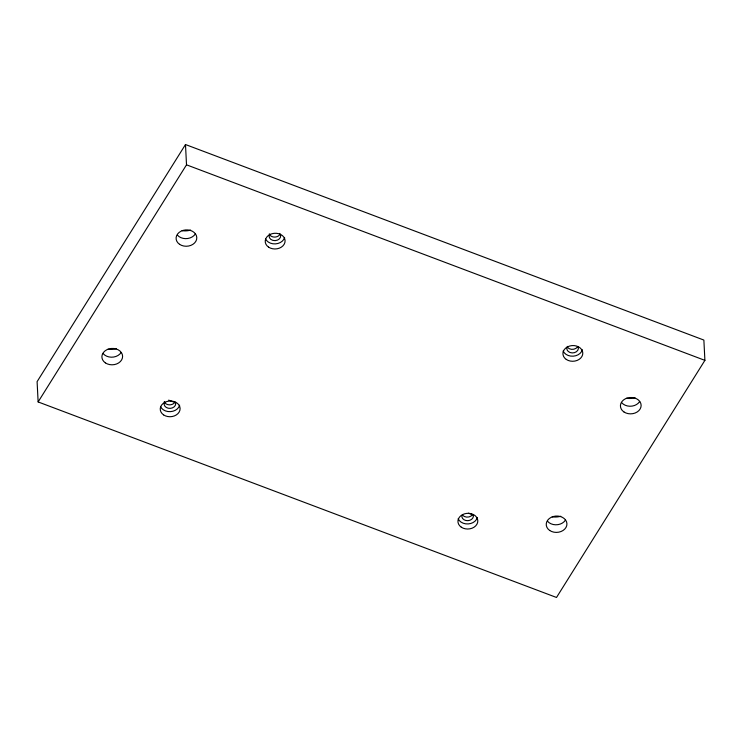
<?xml version="1.0" encoding="UTF-8"?>
<svg xmlns="http://www.w3.org/2000/svg" width="742" height="742" viewBox="0 0 742 742"><rect width="100%" height="100%" fill="white"/><g stroke="black" fill="none" stroke-linecap="round" stroke-linejoin="round"><path stroke-width="1.11" d="M164.733 401.849L164.232 402.989A5.797 4.582 -2.9 0 0 170.261 408.369A5.797 4.582 -2.9 0 0 175.418 402.247M185.491 144.532L37.1 381.638L38.13 401.932L556.509 597.468L704.9 360.362L703.87 340.068L185.491 144.532L186.511 164.826L38.13 401.932M186.511 164.826L704.9 360.362M168.675 400.133L175.168 402.581M468.434 513.195L472.756 514.827M284.631 237.449A9.943 7.856 -2.9 0 1 275.486 243.886A9.943 7.856 -2.9 0 1 265.469 238.711M195.313 233.953A10.36 8.181 -2.9 0 1 177.412 235.131M472.617 514.503A5.797 4.582 -2.9 0 1 462.591 515.161M473.118 514.54A5.797 4.582 -2.9 0 1 467.961 520.661A5.797 4.582 -2.9 0 1 461.932 515.282M578.101 346.792A5.797 4.582 -2.9 0 1 572.184 352.923A5.797 4.582 -2.9 0 1 567.417 346.384M174.917 402.21A5.797 4.582 -2.9 0 1 169.315 404.835A5.797 4.582 -2.9 0 1 164.232 401.802M477.356 517.489A9.943 7.856 -2.9 0 1 468.202 523.926A9.943 7.856 -2.9 0 1 458.185 518.751M190.648 230.113A16.574 13.096 -2.9 0 1 182.087 230.679M565.45 520.105A10.36 8.181 -2.9 0 1 547.55 521.283M577.601 346.746A5.797 4.582 -2.9 0 1 567.574 347.404M279.901 234.453A5.797 4.582 -2.9 0 1 274.299 237.078A5.797 4.582 -2.9 0 1 269.216 234.055M279.743 233.433A5.797 4.582 -2.9 0 1 275.245 240.621A5.797 4.582 -2.9 0 1 269.717 234.092M634.976 397.712A16.574 13.096 -2.9 0 1 626.415 398.278M560.785 516.265A16.574 13.096 -2.9 0 1 552.224 516.831M179.647 405.197A9.943 7.856 -2.9 0 1 170.502 411.634A9.943 7.856 -2.9 0 1 160.485 406.458M639.65 401.552A10.36 8.181 -2.9 0 1 621.75 402.73M116.448 348.666A16.574 13.096 -2.9 0 1 107.887 349.232M121.122 352.506A10.36 8.181 -2.9 0 1 103.221 353.684M582.331 349.742A9.943 7.856 -2.9 0 1 573.186 356.179A9.943 7.856 -2.9 0 1 563.169 351.003M268.558 247.123A9.943 7.856 -2.9 0 0 284.891 242.523A9.943 7.856 -2.9 0 0 272.017 233.721A9.943 7.856 -2.9 0 0 268.558 247.123M179.573 244.322A10.36 8.181 -2.9 0 0 196.584 239.527A10.36 8.181 -2.9 0 0 183.181 230.363A10.36 8.181 -2.9 0 0 179.573 244.322M549.711 530.474A10.36 8.181 -2.9 0 0 566.721 525.679A10.36 8.181 -2.9 0 0 553.319 516.515A10.36 8.181 -2.9 0 0 549.711 530.474M461.274 527.172A9.943 7.856 -2.9 0 0 477.607 522.563A9.943 7.856 -2.9 0 0 464.733 513.77A9.943 7.856 -2.9 0 0 461.274 527.172M566.257 359.416A9.943 7.856 -2.9 0 0 582.591 354.815A9.943 7.856 -2.9 0 0 569.717 346.013A9.943 7.856 -2.9 0 0 566.257 359.416M163.574 414.88A9.943 7.856 -2.9 0 0 179.907 410.27A9.943 7.856 -2.9 0 0 167.033 401.478A9.943 7.856 -2.9 0 0 163.574 414.88M623.901 411.921A10.36 8.181 -2.9 0 0 640.921 407.126A10.36 8.181 -2.9 0 0 627.509 397.962A10.36 8.181 -2.9 0 0 623.901 411.921M105.373 362.875A10.36 8.181 -2.9 0 0 122.393 358.08A10.36 8.181 -2.9 0 0 108.981 348.916A10.36 8.181 -2.9 0 0 105.373 362.875"/></g></svg>
